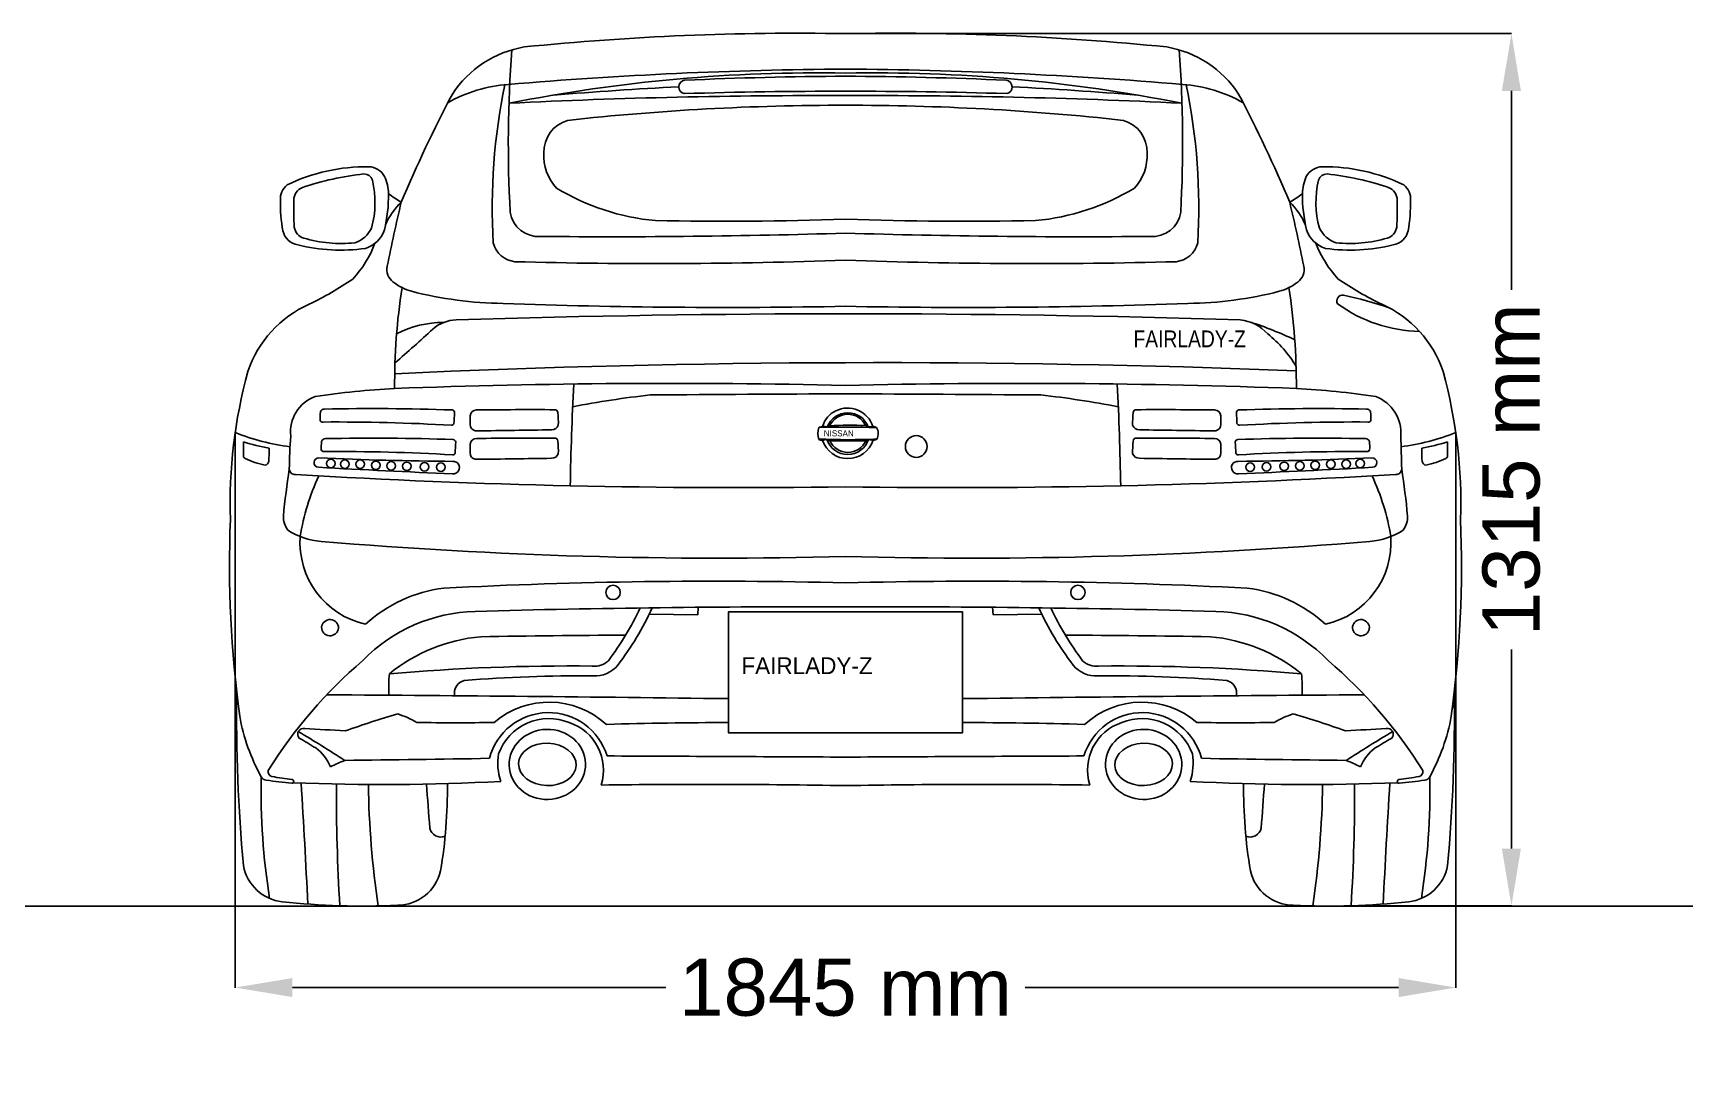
# Model space of a CAD drawing. Header units: millimetres. Extents: x 3410 to 10629, y 345 to 4475.
# Drawn here: x 8162 to 10629, y 345 to 1890 of the extents above; entities that cross this region are included whole.
import ezdxf

# ---------------------------------------------------------------- set-up
doc = ezdxf.new("R2010")
doc.units = ezdxf.units.MM
doc.header["$MEASUREMENT"] = 0
doc.styles.get("Standard").update_dxf_attribs({"font": 'arial.ttf'})
doc.dimstyles.get("Standard").update_dxf_attribs({"dimtxt": 85, "dimasz": 85, "dimexe": 0.18, "dimexo": 0.0625, "dimgap": 30, "dimtad": 0, "dimdec": 4, "dimzin": 0, "dimdsep": 46, "dimtxsty": 'Standard', "dimcen": 0.09, "dimadec": 0, "dimazin": 0, "dimtfac": 1, "dimtdec": 4, "dimtofl": 0, "dimtmove": 0, "dimatfit": 3, "dimfxl": 0, "dimtolj": 1, "dimtzin": 0, "dimarcsym": 0})

# ---------------------------------------------------------------- blocks, each defined once
blk = doc.blocks.new('*D9')
at = {"color": 0, "lineweight": -2, "transparency": 16777216}
for p, q in [((9369.8, 1889.3), (10359.7, 1889.3)), ((10359.6, 1804.3), (10359.6, 1508.3)), ((10359.6, 677.9), (10359.6, 973.9)), ((10121.4, 592.9), (10359.7, 592.9))]:
    blk.add_line(p, q, dxfattribs=at)
at = {"color": 0, "transparency": 16777216}
for points in [[(10345.4, 1804.3), (10373.7, 1804.3), (10359.6, 1889.3)], [(10345.4, 677.9), (10373.7, 677.9), (10359.6, 592.9)]]:
    blk.add_solid(points, dxfattribs=at)
at = {"layer": 'Defpoints', "color": 0, "transparency": 16777216}
for p in [(9369.8, 1889.3), (10121.3, 592.9), (10359.6, 592.9)]:
    blk.add_point(p, dxfattribs=at)
at = {"color": 0, "transparency": 16777216, "insert": (10359.6, 1241.1), "char_height": 85, "attachment_point": 5, "rotation": 90}
blk.add_mtext('\\A1;1315 mm', dxfattribs=at)
blk = doc.blocks.new('*D10')
at = {"color": 0, "lineweight": -2, "transparency": 16777216}
for p, q in [((8462.7, 1296.3), (8462.7, 471.1)), ((10276.8, 1296.3), (10276.8, 471.1)), ((8547.7, 471.3), (9102.6, 471.3)), ((10191.8, 471.3), (9637, 471.3))]:
    blk.add_line(p, q, dxfattribs=at)
at = {"color": 0, "transparency": 16777216}
for points in [[(8547.7, 485.4), (8547.7, 457.1), (8462.7, 471.3)], [(10191.8, 485.4), (10191.8, 457.1), (10276.8, 471.3)]]:
    blk.add_solid(points, dxfattribs=at)
at = {"layer": 'Defpoints', "color": 0, "transparency": 16777216}
for p in [(8462.7, 1296.4), (10276.8, 1296.4), (10276.8, 471.3)]:
    blk.add_point(p, dxfattribs=at)
at = {"color": 0, "transparency": 16777216, "insert": (9369.8, 471.3), "char_height": 85, "attachment_point": 5}
blk.add_mtext('\\A1;1845 mm', dxfattribs=at)

msp = doc.modelspace()

# ---------------------------------------------------------------- linework, layer by layer
at = {"color": 7}
for p, q in [((9150.09552, 1025.4419), (9151.01571, 1036.54241)), ((9589.41004, 1025.4419), (9588.48985, 1036.54241)), ((9077.87214, 1026.2278), (9150.09552, 1025.4419)), ((9661.63342, 1026.2278), (9589.41004, 1025.4419))]:
    msp.add_line(p, q, dxfattribs=at)
at = {"color": 5}
msp.add_line((3439.02729, 592.41322), (10629.19221, 592.41322), dxfattribs=at)
at = {"color": 7}
for points in [[(9369.75278, 1029.81177), (9195.94387, 1029.81177), (9195.94387, 849.77802), (9369.75278, 849.77802)], [(9369.75278, 1029.81177), (9543.56169, 1029.81177), (9543.56169, 849.77802), (9369.75278, 849.77802)]]:
    msp.add_lwpolyline(points, dxfattribs=at)
for centre, radius in [((9474.96092, 1275.59939), 16.14384), ((8604.91386, 1250.49264), 6.38073), ((8625.72815, 1249.40304), 6.38073), ((8648.2794, 1249.20631), 6.38073), ((8671.73209, 1247.63083), 6.38073), ((8694.29725, 1247.02601), 6.38073), ((8717.7348, 1246.14073), 6.38073), ((8744.03522, 1245.4084), 6.38073), ((8768.32409, 1244.90817), 6.38073), ((9971.18147, 1244.90817), 6.38073), ((9995.47034, 1245.4084), 6.38073), ((10021.77076, 1246.14073), 6.38073), ((10045.20831, 1247.02601), 6.38073), ((10067.77347, 1247.63083), 6.38073), ((10091.22616, 1249.20631), 6.38073), ((10113.77742, 1249.40304), 6.38073), ((10134.5917, 1250.49264), 6.38073), ((9024.31035, 1058.59565), 10.70196), ((9715.19521, 1058.59565), 10.70196)]:
    msp.add_circle(centre, radius, dxfattribs=at)
for centre, radius, start, end in [((9296.70332, -2107.29769), 3997.30535, 88.95287993, 95.80735175), ((9442.80224, -2107.29769), 3997.30535, 84.19264825, 91.04712007), ((8918.90378, 1712.12536), 159.60996, 99.61662143, 146.76926443), ((10713.49626, 1727.45696), 1844.89941, 175.71777919, 183.22142826), ((9820.60178, 1712.12536), 159.60996, 33.23073557, 80.38337857), ((8026.0093, 1727.45696), 1844.89941, 356.77857174, 4.28222081), ((9415.58523, -4664.61812), 6501.53168, 90.403909065, 94.828602307), ((9327.79398, -505.33193), 2336.42375, 88.9709951, 101.30105522), ((9404.35807, -4394.15436), 6220.31262, 90.318753668, 92.521744175), ((9323.92033, -4664.61812), 6501.53168, 85.171397693, 89.596090935), ((9411.71158, -505.33193), 2336.42375, 78.69894478, 91.0290049), ((9335.14749, -4394.15436), 6220.31262, 87.478255825, 89.681246332), ((8884.44549, 1599.13507), 215.30925, 94.29598173, 119.42610104), ((9747.05007, 1630.9128), 902.3728, 168.33221039, 183.34373899), ((9471.4094, -4811.86392), 6631.45461, 93.019796412, 94.637414633), ((9132.2208, 1810.08558), 10.16733, 98.75369797, 257.90266836), ((9349.73905, -5023.45511), 6827.13344, 89.832037274, 91.843692653), ((9389.76651, -5023.45511), 6827.13344, 88.156307347, 90.167962726), ((9607.28476, 1810.08558), 10.16733, 282.09733164, 81.24630203), ((9268.09616, -4811.86392), 6631.45461, 85.362585367, 86.980203588), ((9855.06007, 1599.13507), 215.30925, 60.57389896, 85.70401827), ((8992.45549, 1630.9128), 902.3728, 356.65626101, 11.66778961), ((10649.06402, 820.94654), 2104.99716, 152.29521003, 157.13450195), ((9325.70134, -7278.26415), 9075.50636, 89.721891962, 92.878547113), ((9365.47505, -1950.45296), 3733.2925, 89.93434855, 96.28724675), ((9413.80422, -7278.26415), 9075.50636, 87.121452887, 90.278108038), ((9374.03051, -1950.45296), 3733.2925, 83.71275325, 90.06565145), ((8090.44154, 820.94654), 2104.99716, 22.86549805, 27.70478997), ((8970.18604, 1713.64263), 48.66833, 106.17213821, 182.00841343), ((9769.31952, 1713.64263), 48.66833, 357.99158657, 73.82786179), ((8990.92331, 1707.51814), 69.51628, 176.35550222, 223.3964564), ((9748.58225, 1707.51814), 69.51628, 316.6035436, 3.64449778), ((8657.85239, 1421.18178), 270.35479, 89.31389586, 115.89392177), ((8706.65793, 1220.22673), 463.56222, 96.52740072, 108.12329862), ((8653.90415, 1667.28484), 13.49923, 19.05410775, 89.75896392), ((8659.85911, 1662.91856), 28.62509, 29.41993396, 87.53600871), ((10079.64645, 1662.91856), 28.62509, 92.46399129, 150.58006604), ((10085.60141, 1667.28484), 13.49923, 90.24103608, 160.94589225), ((10081.65317, 1421.18178), 270.35479, 64.10607823, 90.68610414), ((10032.84763, 1220.22673), 463.56222, 71.87670138, 83.47259928), ((8556.7576, 1643.34774), 27.03623, 128.8812424, 183.30578145), ((8571.25433, 1641.02676), 21.63242, 113.98469198, 177.55678399), ((8524.14999, 1638.63333), 146.29778, 344.80146923, 13.05975562), ((8619.61276, 1649.07008), 70.90393, 1.90954181, 23.18003226), ((9117.24041, 1950.1097), 339.96005, 238.65796073, 264.91661971), ((9622.26515, 1950.1097), 339.96005, 275.08338029, 301.34203927), ((10119.8928, 1649.07008), 70.90393, 156.81996774, 178.09045819), ((10215.35557, 1638.63333), 146.29778, 166.94024438, 195.19853077), ((10168.25123, 1641.02676), 21.63242, 2.44321601, 66.01530802), ((10182.74796, 1643.34774), 27.03623, 356.69421855, 51.1187576), ((8782.61278, 1639.16542), 252.86003, 179.40557711, 189.83926062), ((9141.19593, 1632.17575), 591.63507, 179.05349163, 182.96985373), ((8474.20983, 1648.86031), 216.28278, 346.26542038, 0.6814765), ((8786.57214, 1560.32332), 110.06882, 134.46018492, 156.00359319), ((11366.4594, 1006.6603), 2731.16348, 166.61548727, 168.66146631), ((8787.33969, 1777.4357), 158.93103, 232.44940845, 240.66561365), ((9952.16587, 1777.4357), 158.93103, 299.33438635, 307.55059155), ((9952.93342, 1560.32332), 110.06882, 23.99640681, 45.53981508), ((7373.04616, 1006.6603), 2731.16348, 11.33853369, 13.38451273), ((10265.29573, 1648.86031), 216.28278, 179.3185235, 193.73457962), ((9598.30963, 1632.17575), 591.63507, 357.03014627, 0.94650837), ((9956.89278, 1639.16542), 252.86003, 350.16073938, 0.59442289), ((8913.15329, 1629.80441), 42.07426, 188.22807594, 275.17344739), ((9193.57043, 6673.24072), 5062.8732, 268.79520643, 271.99423198), ((9545.93513, 6673.24072), 5062.8732, 268.00576802, 271.20479357), ((9826.35227, 1629.80441), 42.07426, 264.82655261, 351.77192406), ((8560.02716, 1602.3069), 27.3041, 193.45117685, 260.63368706), ((8570.80233, 1605.10044), 20.7575, 189.92460962, 252.13223898), ((8620.40854, 1778.11088), 200.72924, 253.80791511, 275.75020883), ((8626.5811, 1619.19816), 43.12146, 288.85934728, 333.97678026), ((8642.81706, 1611.8418), 43.89683, 287.72835291, 340.94352019), ((9023.36113, 12639.04739), 11051.65818, 269.448303123, 271.796113313), ((9716.14443, 12639.04739), 11051.65818, 268.203886687, 270.551696877), ((10096.6885, 1611.8418), 43.89683, 199.05647981, 252.27164709), ((10112.92446, 1619.19816), 43.12146, 206.02321974, 251.14065272), ((10119.09702, 1778.11088), 200.72924, 264.24979117, 286.19208489), ((10168.70323, 1605.10044), 20.7575, 287.86776102, 350.07539038), ((10179.4784, 1602.3069), 27.3041, 279.36631294, 346.54882315), ((8619.73815, 1833.8384), 266.31443, 256.06045178, 277.86573287), ((8520.49881, 1634.26134), 160.21459, 316.77318726, 339.32208384), ((8882.38369, 1587.36021), 37.29232, 194.09106692, 263.67413054), ((9857.12187, 1587.36021), 37.29232, 276.32586946, 345.90893308), ((10219.00675, 1634.26134), 160.21459, 200.67791616, 223.22681274), ((10119.76741, 1833.8384), 266.31443, 262.13426713, 283.93954822), ((8711.56216, 1538.82312), 23.45737, 168.19431302, 233.3217969), ((9088.85726, 9398.01871), 7850.54859, 268.462917724, 272.05050176), ((9650.6483, 9398.01871), 7850.54859, 267.94949824, 271.537082276), ((10027.9434, 1538.82312), 23.45737, 306.6782031, 11.80568698), ((8358.74497, 1929.25406), 491.28261, 295.80478991, 304.53232612), ((8747.3185, 1585.01412), 81.86787, 232.56181664, 254.10935154), ((9657.05645, 1367.13554), 957.4771, 171.30674592, 180.3139748), ((8868.26409, 2065.58445), 577.39049, 255.62356012, 269.26089952), ((9871.24147, 2065.58445), 577.39049, 270.73910048, 284.37643988), ((9992.18706, 1585.01412), 81.86787, 285.89064846, 307.43818336), ((9082.44911, 1367.13554), 957.4771, 359.6860252, 8.69325408), ((10380.76059, 1929.25406), 491.28261, 235.46767388, 244.19521009), ((8640.01599, 1334.10498), 167.06111, 113.79844695, 161.56694448), ((9191.07758, 10635.11212), 9152.83047, 267.93214821, 271.118559442), ((9548.42798, 10635.11212), 9152.83047, 268.881440558, 272.06785179), ((10108.49142, 1492.03341), 8.52773, 81.55419208, 210.55948204), ((10228.24369, 1663.21602), 216.7025, 234.09113345, 268.61851802), ((10016.08897, 1028.65149), 481.02254, 70.35718192, 78.77281802), ((10099.48957, 1334.10498), 167.06111, 18.43305552, 66.20155305), ((8772.80839, 1305.27081), 154.77642, 90.10984178, 116.9729975), ((8792.43904, 1409.26439), 54.55244, 91.40122524, 131.44946083), ((9374.12931, -17168.40475), 18641.3248, 88.209969882, 91.792269503), ((9950.81958, 1402.5142), 61.56483, 40.98461027, 84.77572958), ((9815.19769, 974.01695), 510.98029, 64.20101815, 72.19909932), ((7192.63881, 3141.58476), 2303.48905, 310.87738439, 312.75266478), ((9887.12068, 1303.75577), 177.47399, 30.82142604, 51.62646715), ((9194.29199, 1191.17537), 739.15806, 164.64294717, 181.87171644), ((9420.04646, -14366.25059), 15766.5407, 87.747605039, 92.618568023), ((9545.21357, 1191.17537), 739.15806, 358.12828356, 15.35705283), ((8770.26315, 81.38421), 1282.45308, 93.15887709, 98.46306724), ((9109.84147, -9764.45214), 11133.90155, 88.662358009, 92.111639487), ((12881.18049, 1157.97099), 3920.90697, 176.92214146, 179.13423059), ((9629.66409, -9764.45214), 11133.90155, 87.888360513, 91.337641991), ((5858.32507, 1157.97099), 3920.90697, 0.86576941, 3.07785854), ((9969.24241, 81.38421), 1282.45308, 81.53693276, 86.84112291), ((8601.30404, 1296.9965), 56.45532, 110.5117341, 186.13666958), ((9232.44064, -40.8395), 1401.39689, 96.26409385, 101.0326976), ((10459.10362, -195762.81595), 197119.83396, 90.3166374586, 90.4009959793), ((9373.04036, 1293.51981), 39.23597, 17.34497831, 116.82301292), ((8280.40194, -195762.81595), 197119.83396, 89.5990040207, 89.6833625414), ((9507.06492, -40.8395), 1401.39689, 78.9673024, 83.73590615), ((10136.74068, 1295.21542), 58.64007, 355.8398486, 68.76117184), ((8687.80696, 1318.63668), 98.94361, 175.17247616, 182.41152), ((8592.3701, 1315.40053), 3.54257, 195.17037515, 282.60991716), ((8594.83942, 1325.41896), 5.83325, 86.05175366, 164.64669358), ((8616.1022, -1596.42108), 2908.45512, 86.68910821, 90.45228514), ((8666.36873, -2144.90148), 3476.86747, 88.04257184, 91.17220423), ((8784.05698, 1311.25688), 4.07753, 270.27514765, 337.43783037), ((8784.30945, 1325.62236), 4.39173, 2.57639051, 79.26055425), ((7521.01845, 1386.4571), 1269.1277, 356.53227943, 357.26143715), ((9082.38589, 1317.16254), 270.48008, 179.10638529, 182.62745338), ((8821.25854, 1320.53005), 9.35859, 90.65754896, 174.78355127), ((8900.13739, -4723.14781), 6053.55115, 89.6470742, 90.747612006), ((8937.9756, 1326.01911), 4.30471, 0.04882077, 97.34438187), ((8779.29469, 1311.24407), 163.65428, 358.60130216, 5.18112051), ((9370.97422, 1295.63052), 36.43095, 115.42095124, 164.7587364), ((9373.17101, 1292.92266), 32.74165, 21.43475727, 158.62978656), ((9373.03653, 1293.96149), 29.58583, 25.31307569, 155.15425505), ((9960.21087, 1311.24407), 163.65428, 174.81887949, 181.39869784), ((9801.52996, 1326.01911), 4.30471, 82.65561813, 179.95117923), ((9839.36817, -4723.14781), 6053.55115, 89.252387994, 90.3529258), ((9918.24702, 1320.53005), 9.35859, 5.21644873, 89.34245104), ((9657.11967, 1317.16254), 270.48008, 357.37254662, 0.89361471), ((9955.19611, 1325.62236), 4.39173, 100.73944575, 177.42360949), ((11218.48711, 1386.4571), 1269.1277, 182.73856285, 183.46772057), ((9955.44858, 1311.25688), 4.07753, 202.56216963, 269.72485235), ((10073.13683, -2144.90148), 3476.86747, 88.82779577, 91.95742816), ((10123.40336, -1596.42108), 2908.45512, 89.54771486, 93.31089179), ((10144.66614, 1325.41896), 5.83325, 15.35330642, 93.94824634), ((10147.13546, 1315.40053), 3.54257, 257.39008284, 344.82962485), ((10051.6986, 1318.63668), 98.94361, 357.58848, 4.82752384), ((8585.41718, 1601.00692), 328.4285, 248.05151515, 262.81529309), ((9198.78993, 1238.19741), 655.74397, 175.38474454, 179.66845393), ((8689.487, 1274.6755), 98.94361, 175.17247616, 182.41152), ((8596.51946, 1281.45778), 5.83325, 86.05175366, 164.64669358), ((8668.04876, -2188.86266), 3476.86747, 88.04257184, 91.17220423), ((8785.98948, 1281.66118), 4.39173, 2.57639051, 79.26055425), ((8821.25854, 1278.17977), 9.35859, 90.65754896, 174.78355127), ((8821.56089, 1309.21126), 10.3728, 205.39212596, 273.79688279), ((8900.13739, -4765.49809), 6053.55115, 89.6470742, 90.747612006), ((8572.33706, 22450.26897), 21152.88408, 270.676936637, 270.976749003), ((8933.02053, 1311.03996), 10.5819, 269.47240834, 339.00935085), ((8937.9756, 1283.66883), 4.30471, 0.04882077, 97.34438187), ((8779.29469, 1268.89379), 163.65428, 358.60130216, 5.18112051), ((9356.34019, 1295.08531), 27.76659, 161.54790017, 198.76316557), ((9375.07923, 2282.33142), 996.62061, 267.39965477, 272.38672494), ((9331.31476, 1302.67661), 1.77731, 97.19989449, 137.65632267), ((9372.48065, -504.47287), 1808.84551, 88.62840704, 91.34567665), ((9338.40059, 1306.08178), 21.60699, 247.26233502, 262.49730527), ((9336.92528, 1283.45204), 21.78343, 92.89618137, 105.53248897), ((9351.26242, 1234.02683), 53.00617, 100.45459482, 107.20990662), ((9373.10126, 1297.04005), 39.51162, 198.26018574, 341.95252022), ((9336.75403, 1270.16765), 35.05231, 81.48926247, 91.51933108), ((9373.09766, 1296.52463), 32.74755, 198.42767274, 341.50526739), ((9346.77338, 1289.36909), 5.2461, 221.86007085, 266.4690337), ((9346.99181, 1300.23001), 6.21481, 97.42115469, 127.52052958), ((9375.05847, 798.17678), 509.03529, 87.21611991, 93.25121083), ((9373.38142, 1296.39188), 29.58999, 204.47481259, 335.50566603), ((9373.55848, 2335.74712), 1051.96351, 268.52337344, 271.45710517), ((9394.70536, 1290.70471), 16.697, 60.06447057, 72.30042612), ((9382.06325, 1318.89698), 39.26908, 297.68550957, 303.31987989), ((9404.22319, 1306.9082), 2.10065, 235.63911449, 272.5812625), ((9404.18513, 1283.28086), 2.85584, 72.77760779, 101.12154173), ((9362.26474, 1989.27215), 685.75311, 273.51580714, 274.03280735), ((9424.73595, 1364.1203), 80.55884, 255.84138499, 259.94355834), ((9410.07055, 1292.64747), 12.5766, 63.01064997, 88.07893914), ((9410.5297, 1295.99534), 11.19705, 270.71234911, 302.72347316), ((9400.27055, 1294.47409), 18.12386, 334.1626348, 31.16905672), ((9960.21087, 1268.89379), 163.65428, 174.81887949, 181.39869784), ((9806.48503, 1311.03996), 10.5819, 200.99064915, 270.52759166), ((9801.52996, 1283.66883), 4.30471, 82.65561813, 179.95117923), ((9839.36817, -4765.49809), 6053.55115, 89.252387994, 90.3529258), ((10167.1685, 22450.26897), 21152.88408, 269.023250997, 269.323063363), ((9917.94467, 1309.21126), 10.3728, 266.20311721, 334.60787404), ((9918.24702, 1278.17977), 9.35859, 5.21644873, 89.34245104), ((9953.51608, 1281.66118), 4.39173, 100.73944575, 177.42360949), ((10071.4568, -2188.86266), 3476.86747, 88.82779577, 91.95742816), ((10142.9861, 1281.45778), 5.83325, 15.35330642, 93.94824634), ((10050.01856, 1274.6755), 98.94361, 357.58848, 4.82752384), ((10154.08838, 1601.00692), 328.4285, 277.18470691, 291.94848485), ((-17252.31407, 581.3247), 27456.71236, 1.378792015, 1.481011842), ((8061.74773, 1276.02654), 413.24126, 357.98328605, 0.92417658), ((8479.85248, 1262.50422), 5.22009, 191.26875646, 240.91096762), ((8554.2515, 1517.73259), 248.06298, 251.35264816, 260.46337021), ((8341.17626, 1269.16686), 172.02155, 354.64151328, 1.30942661), ((8586.85279, 1251.5704), 6.9746, 87.40463137, 264.99372887), ((8833.34351, 6992.24886), 5738.9933, 267.541535465, 269.526893735), ((8594.05013, 1271.43935), 3.54257, 195.17037515, 282.60991716), ((8617.78223, -1640.38227), 2908.45512, 86.68910821, 90.45228514), ((8785.73701, 1267.2957), 4.07753, 270.27514765, 337.43783037), ((7522.69849, 1342.49592), 1269.1277, 356.53227943, 357.26143715), ((9082.38589, 1274.81226), 270.48008, 179.10638529, 182.62745338), ((8821.56089, 1266.86098), 10.3728, 205.39212596, 273.79688279), ((8572.33706, 22407.91869), 21152.88408, 270.676936637, 270.976749003), ((8933.02053, 1268.68968), 10.5819, 269.47240834, 339.00935085), ((9806.48503, 1268.68968), 10.5819, 200.99064915, 270.52759166), ((10167.1685, 22407.91869), 21152.88408, 269.023250997, 269.323063363), ((9917.94467, 1266.86098), 10.3728, 266.20311721, 334.60787404), ((9657.11967, 1274.81226), 270.48008, 357.37254662, 0.89361471), ((11216.80707, 1342.49592), 1269.1277, 182.73856285, 183.46772057), ((9953.76855, 1267.2957), 4.07753, 202.56216963, 269.72485235), ((9906.16205, 6992.24886), 5738.9933, 270.473106265, 272.458464535), ((10121.72333, -1640.38227), 2908.45512, 89.54771486, 93.31089179), ((10145.45543, 1271.43935), 3.54257, 257.39008284, 344.82962485), ((10152.65277, 1251.5704), 6.9746, 275.00627113, 92.59536863), ((10398.3293, 1269.16686), 172.02155, 178.69057339, 185.35848672), ((10185.25406, 1517.73259), 248.06298, 279.53662979, 288.64735184), ((10259.65308, 1262.50422), 5.22009, 299.08903238, 348.73124354), ((10677.75783, 1276.02654), 413.24126, 179.07582342, 182.01671395), ((8521.81071, 1342.09519), 95.19225, 242.13215142, 261.08711582), ((8506.54071, 1254.00324), 5.97368, 275.00948751, 351.32557538), ((9708.67674, 1060.32536), 1179.69158, 171.14148907, 174.55878697), ((8551.28576, 1242.05032), 8.22902, 180.40676568, 275.15492726), ((9207.15522, 12297.96367), 11083.48796, 266.61134821, 270.840573676), ((9276.41492, 13618.30607), 12392.91665, 266.807503637, 267.731137355), ((8786.84885, 1244.26944), 9.22511, 263.43745235, 95.5560652), ((9532.35034, 12297.96367), 11083.48796, 269.159426324, 273.38865179), ((9952.65671, 1244.26944), 9.22511, 84.4439348, 276.56254765), ((9463.09064, 13618.30607), 12392.91665, 272.268862645, 273.192496363), ((10188.2198, 1242.05032), 8.22902, 264.84507274, 359.59323432), ((9030.82882, 1060.32536), 1179.69158, 5.44121303, 8.85851093), ((10232.96485, 1254.00324), 5.97368, 188.67442462, 264.99051249), ((10217.69485, 1342.09519), 95.19225, 278.91288418, 297.86784858), ((8896.74135, 1086.74492), 341.99629, 154.89687983, 170.73724914), ((9842.76421, 1086.74492), 341.99629, 9.26275086, 25.10312017), ((10122.49363, 1099.35015), 1668.33882, 177.67492441, 187.74064779), ((8567.38577, 1171.02135), 33.10554, 177.97889372, 216.66784737), ((10172.11979, 1171.02135), 33.10554, 323.33215263, 2.02110628), ((8617.01193, 1099.35015), 1668.33882, 352.25935221, 2.32507559), ((8599.36887, 1242.3896), 108.31792, 237.28761577, 265.13858075), ((8684.08594, 1133.31072), 125.16921, 176.11410353, 257.22527194), ((10055.41962, 1133.31072), 125.16921, 282.77472806, 3.88589647), ((10140.13669, 1242.3896), 108.31792, 274.86141925, 302.71238423), ((9185.55308, 8241.64301), 7132.07468, 265.211551729, 271.479939528), ((9553.95248, 8241.64301), 7132.07468, 268.520060472, 274.788448271), ((8796.92839, 859.73864), 206.63588, 96.75255727, 132.84639268), ((9171.96728, -6550.83275), 7626.23633, 88.513874414, 93.001573279), ((9567.53828, -6550.83275), 7626.23633, 86.998426721, 91.486125586), ((9942.57717, 859.73864), 206.63588, 47.15360732, 83.24744273), ((9307.66187, -16598.1803), 17635.41843, 89.798272198, 91.586706455), ((9431.84369, -16598.1803), 17635.41843, 88.413293545, 90.201727802), ((8825.74922, 788.0031), 242.55765, 91.51360872, 135.60143169), ((8623.35254, 1248.1371), 489.89333, 323.52448566, 334.28368828), ((8692.18207, 1212.50184), 428.31629, 322.31825664, 335.63470212), ((10047.32349, 1212.50184), 428.31629, 204.36529788, 217.68174336), ((10116.15302, 1248.1371), 489.89333, 205.71631172, 216.47551434), ((9913.75634, 788.0031), 242.55765, 44.39856831, 88.48639128), ((8849.50676, 743.65803), 250.04368, 95.01472122, 129.10525091), ((9098.19502, -13763.31213), 14758.5367, 90.214861171, 91.050372106), ((9641.31054, -13763.31213), 14758.5367, 88.949627894, 89.785138829), ((9889.9988, 743.65803), 250.04368, 50.89474909, 84.98527878), ((9118.58769, 414.65038), 715.68204, 130.641778, 147.98143576), ((8963.70767, 913.96342), 272.94831, 175.01334875, 181.69802512), ((8960.72932, -2151.91232), 3101.28422, 89.3952512, 94.97481799), ((8996.50121, 980.46879), 31.41695, 264.4492387, 311.40859296), ((8998.4036, 976.19992), 41.52188, 265.1292977, 322.0811211), ((9741.10196, 976.19992), 41.52188, 217.9188789, 274.8707023), ((9743.00435, 980.46879), 31.41695, 228.59140704, 275.5507613), ((9778.77624, -2151.91232), 3101.28422, 85.02518201, 90.6047488), ((9775.79789, 913.96342), 272.94831, 358.30197488, 4.98665125), ((9620.91787, 414.65038), 715.68204, 32.01856424, 49.358222), ((8808.02397, 908.75821), 19.6472, 104.49973896, 190.6856475), ((8980.38016, -1283.13932), 2218.01468, 89.6254867, 94.58426866), ((9759.1254, -1283.13932), 2218.01468, 85.41573134, 90.3745133), ((9931.48159, 908.75821), 19.6472, 349.3143525, 75.50026104), ((10870.82532, 873.63786), 2406.11924, 179.14255151, 185.27134182), ((8084.83542, -83383.07283), 84291.12702, 89.2447168417, 89.6507139468), ((8929.23136, 769.59863), 125.95651, 47.4745662, 130.42729465), ((10654.67014, -83383.07283), 84291.12702, 90.3492860533, 90.7552831583), ((9810.2742, 769.59863), 125.95651, 49.57270535, 132.5254338), ((7868.68024, 873.63786), 2406.11924, 354.72865818, 0.85744849), ((8756.09897, 925.61277), 291.23692, 190.07933121, 208.94801779), ((9018.68262, -224.05301), 1146.0317, 105.91472863, 110.02071506), ((8656.9129, 734.11253), 151.58114, 60.07173758, 71.72981013), ((8790.0449, 3529.93551), 2665.07556, 268.76360042, 271.23639958), ((8928.41331, 789.05796), 90.87964, 16.97264664, 165.35831961), ((8929.003, 791.18305), 79.85216, 67.95549682, 159.74091544), ((8936.20951, 795.04001), 73.75818, 342.10359489, 72.02319057), ((9191.81935, -4888.04519), 5753.20823, 89.958924173, 91.767509728), ((9547.68621, -4888.04519), 5753.20823, 88.232490272, 90.041075827), ((9811.09225, 789.05796), 90.87964, 14.64168039, 163.02735336), ((9803.29605, 795.04001), 73.75818, 107.97680943, 197.89640511), ((9810.50256, 791.18305), 79.85216, 20.25908456, 112.04450318), ((9949.46066, 3529.93551), 2665.07556, 268.76360042, 271.23639958), ((10082.59266, 734.11253), 151.58114, 108.27018987, 119.92826242), ((9720.82294, -224.05301), 1146.0317, 69.97928494, 74.08527137), ((9983.40659, 925.61277), 291.23692, 331.05198221, 349.92066879), ((8564.02555, 847.95141), 8.54006, 75.44990511, 223.05349584), ((7054.37959, -1653.85014), 2921.41674, 57.46337222, 59.05956253), ((7733.50394, -560.44719), 1626.84906, 58.5515925, 59.55749661), ((8397.11427, -2573.2124), 3433.59436, 86.17231527, 87.1778387), ((10342.39129, -2573.2124), 3433.59436, 92.8221613, 93.82768473), ((11685.12597, -1653.85014), 2921.41674, 120.94043747, 122.53662778), ((11006.00162, -560.44719), 1626.84906, 120.44250339, 121.4484075), ((10175.48001, 847.95141), 8.54006, 316.94650416, 104.55009489), ((8544.00912, 774.59066), 65.2472, 22.29207385, 54.08636619), ((8940.25163, 804.96754), 87.26939, 170.85796174, 198.18203746), ((7646.16322, -310485.40493), 311304.00298, 89.6827701822, 89.7480019688), ((11093.34234, -310485.40493), 311304.00298, 90.2519980312, 90.3172298178), ((9799.25393, 804.96754), 87.26939, 341.81796254, 9.14203826), ((10195.49644, 774.59066), 65.2472, 125.91363381, 157.70792615), ((8519.61635, 792.48055), 8.00423, 168.32186645, 252.98431892), ((8716.08989, 582.80704), 243.65134, 111.79371013, 117.28926027), ((8463.1526, 20230.58207), 19422.2179, 270.479317223, 271.113205013), ((10276.35296, 20230.58207), 19422.2179, 268.886794987, 269.520682777), ((10023.41567, 582.80704), 243.65134, 62.71073973, 68.20628987), ((10219.88921, 792.48055), 8.00423, 287.01568108, 11.67813355), ((9536.97374, 765.27421), 1035.90553, 178.92829526, 188.9700573), ((8509.85737, 789.35803), 9.81159, 208.67873207, 263.69718128), ((8596.28388, 1367.15344), 594.02793, 261.52918327, 265.20956639), ((8944.32736, 3686.6436), 2933.07276, 261.62801573, 262.2177854), ((8546.90317, 777.89421), 2.70324, 265.17397784, 84.42530271), ((8681.90557, 4087.07266), 3313.98318, 267.69426979, 273.03451471), ((-2068.2578, 97.4016), 10650.42551, 2.680021309, 3.649398536), ((11342.97722, 760.74949), 2729.95463, 179.72599677, 183.52427815), ((10011.10556, 792.52786), 1350.71291, 180.8216592, 188.51015762), ((5480.35134, 496.99849), 3278.22355, 3.6979464, 4.84232699), ((8034.90101, 767.22816), 743.14372, 350.51935422, 0.55937055), ((9156.90755, -11653.11627), 12426.40214, 89.018563097, 90.693984252), ((9582.59801, -11653.11627), 12426.40214, 89.306015748, 90.981436903), ((10057.59999, 4087.07266), 3313.98318, 266.96548529, 272.30573021), ((10704.60455, 767.22816), 743.14372, 179.44062945, 189.48064578), ((13259.15422, 496.99849), 3278.22355, 175.15767301, 176.3020536), ((8728.4, 792.52786), 1350.71291, 351.48984238, 359.1783408), ((7396.52834, 760.74949), 2729.95463, 356.47572185, 0.27400323), ((20807.76336, 97.4016), 10650.42551, 176.350601464, 177.319978691), ((10192.60239, 777.89421), 2.70324, 95.57469729, 274.82602216), ((9795.1782, 3686.6436), 2933.07276, 277.7822146, 278.37198427), ((10143.22168, 1367.15344), 594.02793, 274.79043361, 278.47081673), ((9202.53182, 765.27421), 1035.90553, 351.0299427, 1.07170474), ((10229.64819, 789.35803), 9.81159, 276.30281872, 331.32126793), ((8768.35776, 711.9741), 16.98175, 192.03731733, 291.72066864), ((9971.1478, 711.9741), 16.98175, 248.27933136, 347.96268267), ((8539.73027, 664.31633), 65.90137, 190.25708616, 263.62691331), ((8703.34266, 659.87518), 66.28371, 270.70213556, 346.87317077), ((10036.1629, 659.87518), 66.28371, 193.12682923, 269.29786444), ((10199.77529, 664.31633), 65.90137, 276.37308669, 349.74291384), ((8652.49843, 1720.59885), 1128.18562, 263.88989983, 272.62433203), ((10087.00713, 1720.59885), 1128.18562, 267.37566797, 276.11010017)]:
    msp.add_arc(centre, radius, start, end, dxfattribs=at)
at = {"color": 7, "extrusion": (0, 0, -1)}
for centre, major_axis, ratio in [((8603.57336, 1006.25225), (-12.36879, -1.76494), 0.9650115925), ((8926.65283, 803.00558), (-56.75273, -1.43844), 0.9183398387), ((8926.65283, 803.00558), (42.82592, -1.44735), 0.7355901605)]:
    msp.add_ellipse(centre, major_axis=major_axis, ratio=ratio, dxfattribs=at)
at = {"color": 7}
for centre, major_axis, ratio in [((10135.9322, 1006.25225), (12.36879, -1.76494), 0.9650115925), ((9812.85273, 803.00558), (56.75273, -1.43844), 0.9183398387), ((9812.85273, 803.00558), (-42.82592, -1.44735), 0.7355901605)]:
    msp.add_ellipse(centre, major_axis=major_axis, ratio=ratio, dxfattribs=at)

# ---------------------------------------------------------------- texts
at = {"color": 7, "attachment_point": 1}
for s, width, gutter_width, insert, char_height in [('{\\fBahnschrift Light SemiCondensed|b0|i0|c0|p34;FAIRLADY-Z}', 6445.7406456, 1, (9797.80675, 1448.0815), 25), ('{\\fBankGothic Lt BT|b0|i0|c0|p34;NISSAN}', 117.7339126, 0.29751, (9337.54582, 1299.60903), 8.9254182), ('{\\fBankGothic Md BT|b0|i0|c0|p34;FAIRLADY-Z}', 6445.7406456, 1, (9215.06667, 962.23727), 25)]:
    msp.add_mtext_dynamic_manual_height_columns(s, width=width, gutter_width=gutter_width, heights=[0], dxfattribs=dict(at, insert=insert, char_height=char_height))

# ---------------------------------------------------------------- dimensions: what is measured, and where the dimension line sits
at = {"color": 7}
dim = msp.add_linear_dim(base=(10359.5695, 592.93515), p1=(9369.75278, 1889.34012), p2=(10121.32019, 592.93515), angle=90, text='1315 mm', dimstyle='Standard', dxfattribs=at)
dim.commit()
dim.dimension.update_dxf_attribs({"geometry": '*D9', "text_midpoint": (10359.5695, 1241.13764)})
dim = msp.add_linear_dim(base=(10276.84602, 471.27871), p1=(8462.65954, 1296.38282), p2=(10276.84602, 1296.38282), text='1845 mm', dimstyle='Standard', dxfattribs=at)
dim.commit()
dim.dimension.update_dxf_attribs({"geometry": '*D10', "text_midpoint": (9369.75278, 471.27871)})

doc.saveas('drawing.dxf')
